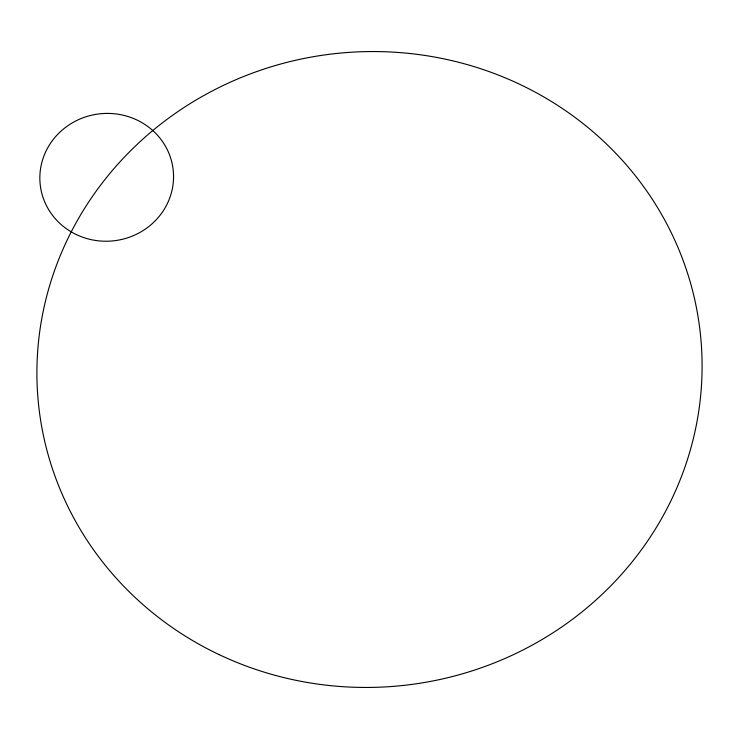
<?xml version="1.0" encoding="UTF-8"?>
<svg xmlns="http://www.w3.org/2000/svg" width="739" height="739" viewBox="0 0 739 739"><rect width="100%" height="100%" fill="white"/><g stroke="black" fill="none" stroke-linecap="round" stroke-linejoin="round"><path stroke-width="1.11" d="M76.459 234.632A66.889 63.868 -6.7 0 0 173.453 173.175A66.889 63.868 -6.7 0 0 70.177 124.17A66.889 63.868 -6.7 0 0 76.459 234.632M219.067 654.597A332.799 317.742 -6.7 0 0 701.607 348.854A332.799 317.742 -6.7 0 0 187.826 105.049A332.799 317.742 -6.7 0 0 219.067 654.597"/></g></svg>
